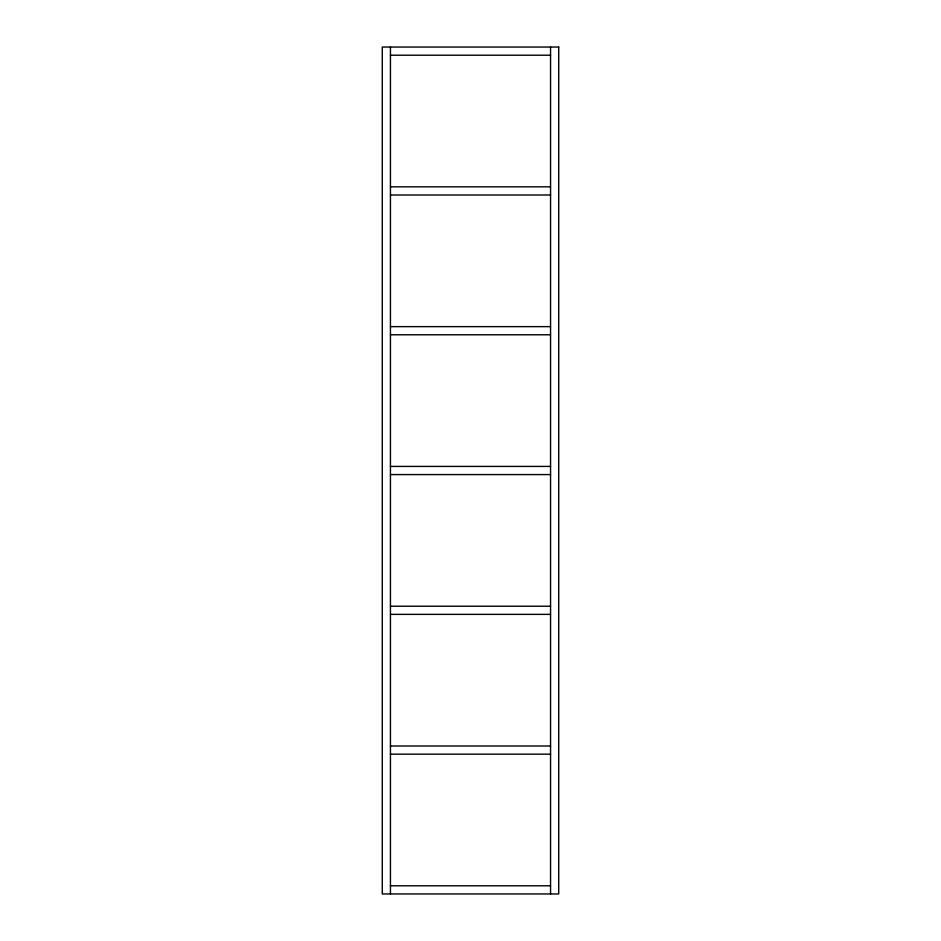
<?xml version="1.0" encoding="UTF-8"?>
<svg xmlns="http://www.w3.org/2000/svg" width="941" height="941" viewBox="0 0 941 941"><rect width="100%" height="100%" fill="white"/><g stroke="black" fill="none" stroke-linecap="round" stroke-linejoin="round"><path stroke-width="1.41" d="M390.444 55.213L550.556 55.213M390.444 186.836L550.556 186.836M390.444 194.999L550.556 194.999M390.444 326.633L550.556 326.633M390.444 334.784L550.556 334.784M390.444 466.418L550.556 466.418M390.444 474.582L550.556 474.582M390.444 606.216L550.556 606.216M390.444 614.367L550.556 614.367M390.444 746.001L550.556 746.001M390.444 754.164L550.556 754.164M390.444 885.787L550.556 885.787M550.556 47.05L550.556 893.95M390.444 47.05L390.444 893.95M558.719 47.05L382.281 47.05L382.281 893.95L558.719 893.95L558.719 47.05"/></g></svg>
